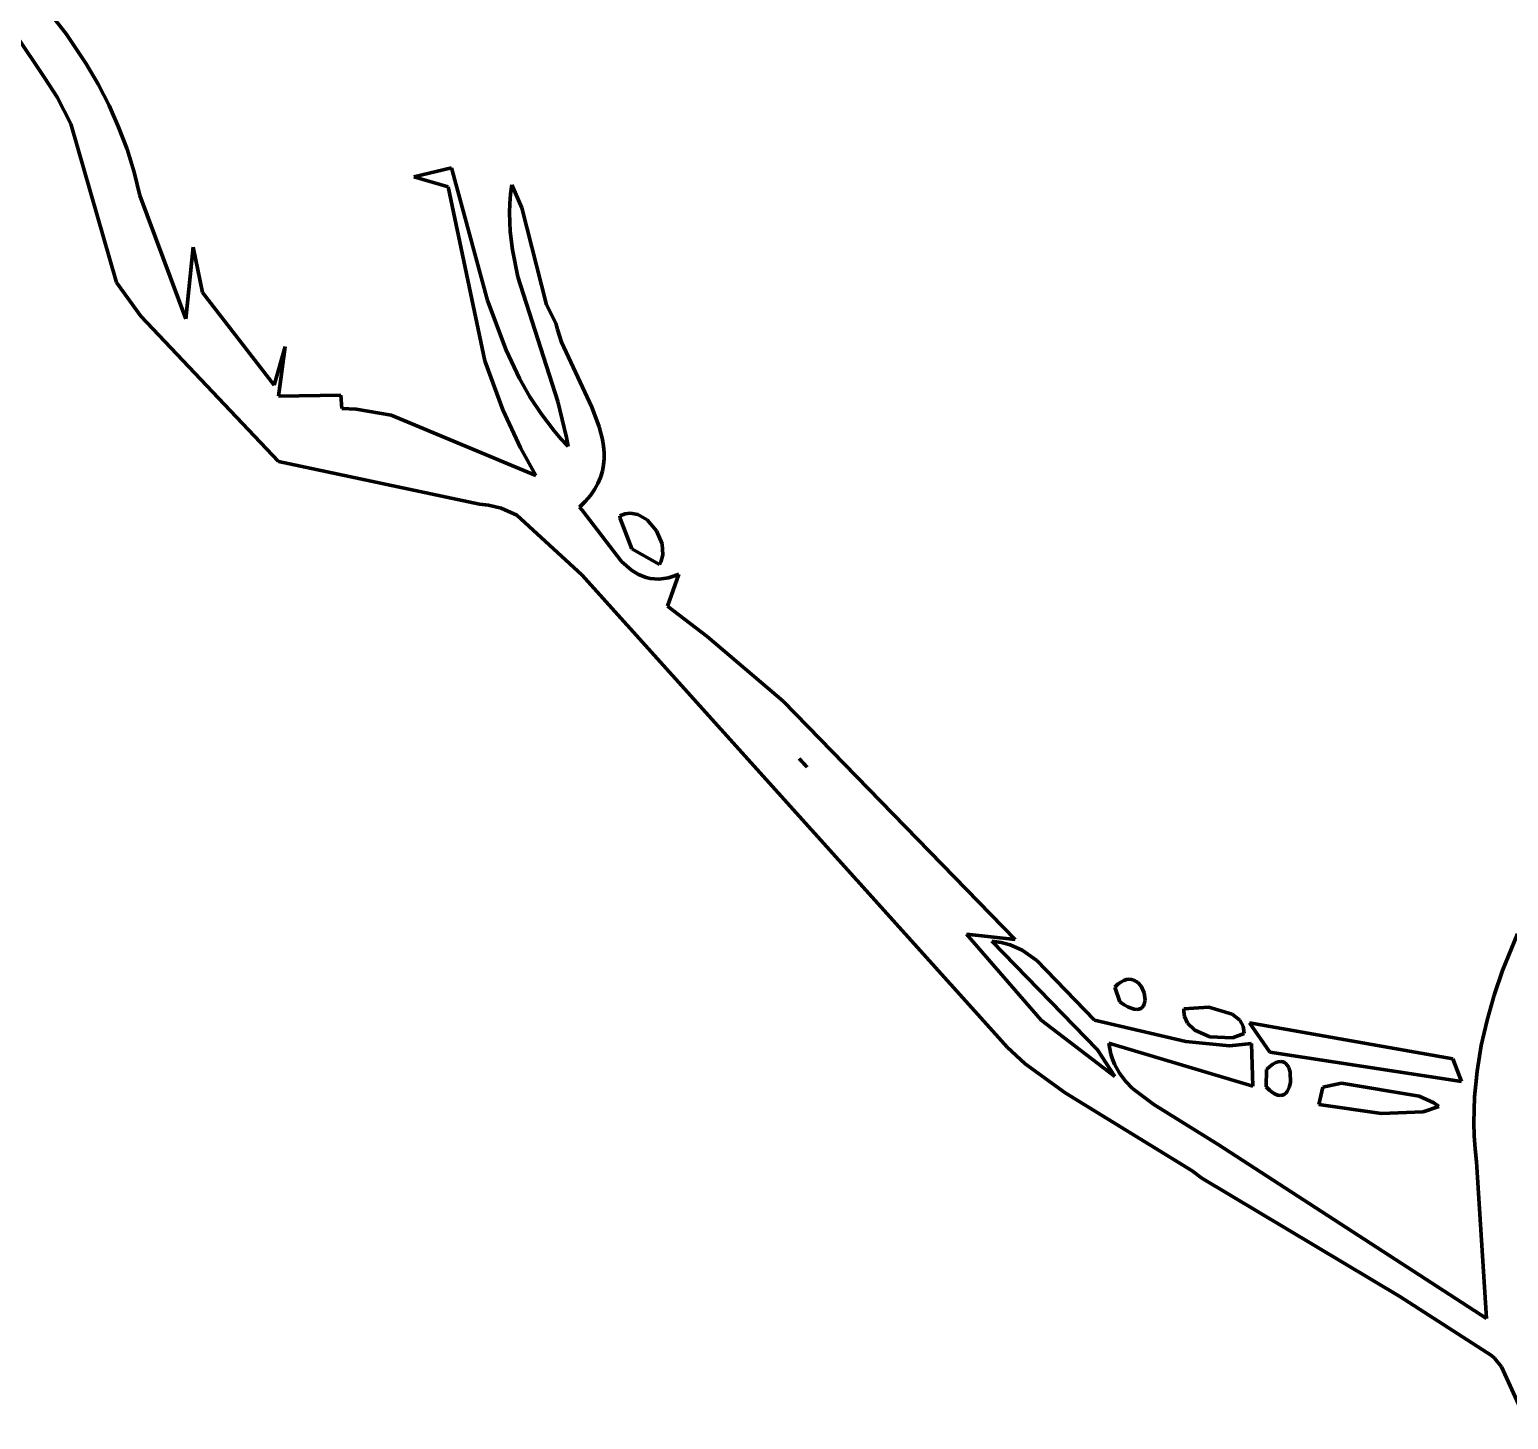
# Model space of a CAD drawing. Header units: millimetres. Extents: x 0 to 12.5, y 0 to 16.2.
# Drawn here: x 6.872 to 7.98, y 2.447 to 3.487 of the extents above; entities that cross this region are included whole.
import ezdxf

# ---------------------------------------------------------------- set-up
doc = ezdxf.new("R2010")
doc.units = ezdxf.units.MM
doc.layers.add('color#010101ff', color=7, linetype='CONTINUOUS', lineweight=100)
doc.layers.add('color#ffffffff', color=7, linetype='CONTINUOUS', lineweight=100)

msp = doc.modelspace()

# ---------------------------------------------------------------- linework, layer by layer
at = {"layer": 'color#010101ff'}
for p, q in [((6.8832, 3.5053), (6.8997, 3.4841)), ((6.8838, 3.451), (6.8616, 3.4842)), ((6.8997, 3.4841), (6.9147, 3.4618)), ((6.9147, 3.4618), (6.9237, 3.4464)), ((6.8931, 3.4367), (6.8838, 3.451)), ((6.9237, 3.4464), (6.9319, 3.4306)), ((6.9033, 3.4167), (6.8931, 3.4367)), ((6.9319, 3.4306), (6.9391, 3.4143)), ((6.9375, 3.2979), (6.9033, 3.4167)), ((6.9391, 3.4143), (6.9454, 3.3977)), ((6.9454, 3.3977), (6.9507, 3.3806)), ((6.9507, 3.3806), (6.9549, 3.3631)), ((7.1602, 3.3771), (7.1884, 3.3837)), ((7.1884, 3.3837), (7.2154, 3.2844)), ((7.1858, 3.3696), (7.1602, 3.3771)), ((7.2134, 3.2394), (7.1858, 3.3696)), ((7.2325, 3.364), (7.2334, 3.3711)), ((7.2334, 3.3711), (7.2409, 3.3539)), ((6.9549, 3.3631), (6.9893, 3.2707)), ((7.2318, 3.35), (7.232, 3.357)), ((7.232, 3.357), (7.2325, 3.364)), ((7.2323, 3.3362), (7.2318, 3.35)), ((7.2409, 3.3539), (7.2594, 3.2811)), ((7.2339, 3.3225), (7.2323, 3.3362)), ((6.9893, 3.2707), (6.9948, 3.3245)), ((6.9948, 3.3245), (7.002, 3.2904)), ((7.238, 3.3022), (7.2339, 3.3225)), ((7.2679, 3.2089), (7.238, 3.3022)), ((6.9558, 3.2728), (6.9375, 3.2979)), ((7.002, 3.2904), (7.0555, 3.2211)), ((7.2154, 3.2844), (7.2292, 3.2473)), ((7.2594, 3.2811), (7.2664, 3.2675)), ((7.0588, 3.1639), (6.9558, 3.2728)), ((7.2664, 3.2675), (7.2676, 3.2628)), ((7.2676, 3.2628), (7.2708, 3.2532)), ((7.0555, 3.2211), (7.0637, 3.25)), ((7.0637, 3.25), (7.0587, 3.2128)), ((7.2292, 3.2473), (7.2393, 3.226)), ((7.2708, 3.2532), (7.2934, 3.2045)), ((7.2267, 3.2026), (7.2134, 3.2394)), ((7.2393, 3.226), (7.247, 3.2124)), ((7.0587, 3.2128), (7.1055, 3.2135)), ((7.1055, 3.2135), (7.1061, 3.2037)), ((7.247, 3.2124), (7.2556, 3.1993)), ((7.1061, 3.2037), (7.1169, 3.203)), ((7.1169, 3.203), (7.1432, 3.1986)), ((7.2399, 3.1742), (7.2267, 3.2026)), ((7.2745, 3.1819), (7.2679, 3.2089)), ((7.2934, 3.2045), (7.2989, 3.1899)), ((7.1432, 3.1986), (7.2516, 3.1535)), ((7.2556, 3.1993), (7.2651, 3.1869)), ((7.2989, 3.1899), (7.3014, 3.1803)), ((7.2651, 3.1869), (7.2702, 3.1809)), ((7.2702, 3.1809), (7.2756, 3.1751)), ((7.2756, 3.1751), (7.2745, 3.1819)), ((7.3014, 3.1803), (7.3022, 3.1755)), ((7.2516, 3.1535), (7.2399, 3.1742)), ((7.3022, 3.1755), (7.3026, 3.1707)), ((7.3026, 3.1707), (7.3026, 3.166)), ((7.2092, 3.1319), (7.0588, 3.1639)), ((7.3013, 3.1566), (7.2999, 3.152)), ((7.3022, 3.1613), (7.3013, 3.1566)), ((7.3026, 3.166), (7.3022, 3.1613)), ((7.2979, 3.1474), (7.2954, 3.1429)), ((7.2999, 3.152), (7.2979, 3.1474)), ((7.2885, 3.134), (7.2841, 3.1297)), ((7.2923, 3.1385), (7.2885, 3.134)), ((7.2954, 3.1429), (7.2923, 3.1385)), ((7.216, 3.1313), (7.2092, 3.1319)), ((7.2256, 3.1289), (7.216, 3.1313)), ((7.2373, 3.1236), (7.2256, 3.1289)), ((7.2858, 3.0791), (7.2373, 3.1236)), ((7.2841, 3.1297), (7.2862, 3.1274)), ((7.2862, 3.1274), (7.3157, 3.089)), ((7.3145, 3.1231), (7.3184, 3.1247)), ((7.3146, 3.1211), (7.3145, 3.1231)), ((7.3184, 3.1247), (7.3222, 3.1252)), ((7.3222, 3.1252), (7.3279, 3.1242)), ((7.3279, 3.1242), (7.3349, 3.1202)), ((7.3233, 3.0985), (7.3146, 3.1211)), ((7.3349, 3.1202), (7.3418, 3.1121)), ((7.3418, 3.1121), (7.346, 3.1022)), ((7.346, 3.1022), (7.3465, 3.0941)), ((7.3441, 3.0868), (7.3233, 3.0985)), ((7.3465, 3.0941), (7.345, 3.0885)), ((7.5959, 2.7347), (7.2858, 3.0791)), ((7.3157, 3.089), (7.323, 3.0826)), ((7.323, 3.0826), (7.3283, 3.0793)), ((7.3283, 3.0793), (7.3341, 3.0771)), ((7.345, 3.0885), (7.3441, 3.0868)), ((7.3586, 3.0795), (7.3501, 3.0555)), ((7.3546, 3.078), (7.3586, 3.0795)), ((7.3341, 3.0771), (7.3372, 3.0764)), ((7.3372, 3.0764), (7.3404, 3.076)), ((7.3404, 3.076), (7.3437, 3.0759)), ((7.3437, 3.0759), (7.3472, 3.0762)), ((7.3472, 3.0762), (7.3508, 3.0769)), ((7.3508, 3.0769), (7.3546, 3.078)), ((7.3501, 3.0555), (7.3798, 3.0328)), ((7.3798, 3.0328), (7.4367, 2.9845)), ((7.4367, 2.9845), (7.6105, 2.806)), ((7.4486, 2.9414), (7.4494, 2.9405)), ((7.4547, 2.935), (7.4486, 2.9414)), ((7.4494, 2.9405), (7.4547, 2.935)), ((7.6105, 2.806), (7.574, 2.81)), ((7.574, 2.81), (7.6299, 2.7456)), ((7.6721, 2.7233), (7.593, 2.8047)), ((7.593, 2.8047), (7.6, 2.8038)), ((7.6, 2.8038), (7.6066, 2.802)), ((7.6066, 2.802), (7.6156, 2.7979)), ((7.9754, 2.7827), (7.9864, 2.8101)), ((7.6156, 2.7979), (7.6265, 2.7902)), ((7.6265, 2.7902), (7.6698, 2.7455)), ((7.9691, 2.7642), (7.9754, 2.7827)), ((7.685, 2.7702), (7.6873, 2.7724)), ((7.6887, 2.7592), (7.685, 2.7702)), ((7.6873, 2.7724), (7.6896, 2.7741)), ((7.6896, 2.7741), (7.6917, 2.7752)), ((7.6917, 2.7752), (7.6938, 2.7759)), ((7.6938, 2.7759), (7.6957, 2.7762)), ((7.6957, 2.7762), (7.6975, 2.776)), ((7.6975, 2.776), (7.6992, 2.7756)), ((7.6992, 2.7756), (7.7023, 2.7737)), ((7.7023, 2.7737), (7.7047, 2.771)), ((7.7047, 2.771), (7.7071, 2.7659)), ((7.6919, 2.757), (7.6887, 2.7592)), ((7.7071, 2.7575), (7.7065, 2.7562)), ((7.7071, 2.7659), (7.7077, 2.7606)), ((7.7077, 2.7606), (7.7071, 2.7575)), ((7.9637, 2.7454), (7.9691, 2.7642)), ((7.6947, 2.7554), (7.6919, 2.757)), ((7.6972, 2.7544), (7.6947, 2.7554)), ((7.6994, 2.7537), (7.6972, 2.7544)), ((7.7014, 2.7535), (7.6994, 2.7537)), ((7.703, 2.7537), (7.7014, 2.7535)), ((7.7044, 2.7542), (7.703, 2.7537)), ((7.7056, 2.7551), (7.7044, 2.7542)), ((7.7065, 2.7562), (7.7056, 2.7551)), ((7.7366, 2.7519), (7.7367, 2.7539)), ((7.7371, 2.7482), (7.7366, 2.7519)), ((7.7367, 2.7539), (7.7554, 2.7553)), ((7.7395, 2.7432), (7.7371, 2.7482)), ((7.7554, 2.7553), (7.7729, 2.7501)), ((7.7729, 2.7501), (7.7785, 2.7455)), ((7.6299, 2.7456), (7.6851, 2.7033)), ((7.6698, 2.7455), (7.7383, 2.7296)), ((7.7448, 2.738), (7.7395, 2.7432)), ((7.7562, 2.733), (7.7448, 2.738)), ((7.7818, 2.7356), (7.773, 2.7324)), ((7.7785, 2.7455), (7.781, 2.741)), ((7.781, 2.741), (7.7817, 2.7375)), ((7.7817, 2.7375), (7.7818, 2.7356)), ((7.7858, 2.7436), (7.9381, 2.7166)), ((7.8011, 2.7215), (7.7858, 2.7436)), ((7.9594, 2.7265), (7.9637, 2.7454)), ((7.6043, 2.7254), (7.5959, 2.7347)), ((7.618, 2.7129), (7.6043, 2.7254)), ((7.7883, 2.6962), (7.6806, 2.7282)), ((7.6806, 2.7282), (7.6812, 2.724)), ((7.7383, 2.7296), (7.7708, 2.7263)), ((7.773, 2.7324), (7.7562, 2.733)), ((7.7708, 2.7263), (7.7874, 2.728)), ((7.7874, 2.728), (7.7883, 2.6962)), ((7.9563, 2.7074), (7.9594, 2.7265)), ((7.6851, 2.7033), (7.6721, 2.7233)), ((7.6812, 2.724), (7.6821, 2.72)), ((7.6821, 2.72), (7.6832, 2.7162)), ((7.6832, 2.7162), (7.6847, 2.7126)), ((7.9446, 2.6997), (7.8011, 2.7215)), ((7.8034, 2.7126), (7.8055, 2.7138)), ((7.8055, 2.7138), (7.8074, 2.7144)), ((7.8074, 2.7144), (7.8092, 2.7146)), ((7.8092, 2.7146), (7.8107, 2.7144)), ((7.8107, 2.7144), (7.8121, 2.7138)), ((7.8121, 2.7138), (7.8133, 2.7129)), ((7.9381, 2.7166), (7.9446, 2.6997)), ((7.6479, 2.6912), (7.618, 2.7129)), ((7.6847, 2.7126), (7.6884, 2.7059)), ((7.6884, 2.7059), (7.6929, 2.6998)), ((7.7984, 2.6956), (7.7986, 2.7085)), ((7.7986, 2.7085), (7.8011, 2.7108)), ((7.8011, 2.7108), (7.8034, 2.7126)), ((7.8133, 2.7129), (7.8152, 2.7102)), ((7.8152, 2.7102), (7.8163, 2.7067)), ((7.8163, 2.7067), (7.8166, 2.6988)), ((7.9552, 2.6977), (7.9563, 2.7074)), ((7.7429, 2.6326), (7.6479, 2.6912)), ((7.6929, 2.6998), (7.6983, 2.6943)), ((7.6983, 2.6943), (7.7142, 2.6823)), ((7.8008, 2.6932), (7.7984, 2.6956)), ((7.8031, 2.6914), (7.8008, 2.6932)), ((7.8051, 2.6902), (7.8031, 2.6914)), ((7.813, 2.6908), (7.8117, 2.6899)), ((7.814, 2.692), (7.813, 2.6908)), ((7.8156, 2.6951), (7.814, 2.692)), ((7.8166, 2.6988), (7.8156, 2.6951)), ((7.8377, 2.6824), (7.8408, 2.6953)), ((7.8408, 2.6953), (7.8547, 2.6984)), ((7.8547, 2.6984), (7.9128, 2.6885)), ((7.9544, 2.6881), (7.9552, 2.6977)), ((7.7142, 2.6823), (7.7624, 2.6524)), ((7.807, 2.6894), (7.8051, 2.6902)), ((7.8088, 2.6892), (7.807, 2.6894)), ((7.8103, 2.6894), (7.8088, 2.6892)), ((7.8117, 2.6899), (7.8103, 2.6894)), ((7.8847, 2.6757), (7.8377, 2.6824)), ((7.9128, 2.6885), (7.9238, 2.6836)), ((7.9276, 2.6808), (7.9158, 2.6769)), ((7.9238, 2.6836), (7.9276, 2.6808)), ((7.954, 2.6784), (7.9544, 2.6881)), ((7.9158, 2.6769), (7.8847, 2.6757)), ((7.9539, 2.6687), (7.954, 2.6784)), ((7.9541, 2.6589), (7.9539, 2.6687)), ((7.9548, 2.6492), (7.9541, 2.6589)), ((7.7624, 2.6524), (7.9632, 2.5222)), ((7.9558, 2.6394), (7.9548, 2.6492)), ((7.9632, 2.5222), (7.9558, 2.6394)), ((7.7502, 2.6273), (7.7429, 2.6326)), ((7.8983, 2.5386), (7.7502, 2.6273)), ((7.9671, 2.4943), (7.8983, 2.5386)), ((7.9692, 2.4924), (7.9671, 2.4943)), ((7.9745, 2.4859), (7.9692, 2.4924)), ((7.9924, 2.4465), (7.9745, 2.4859))]:
    msp.add_line(p, q, dxfattribs=at)
at = {"layer": 'color#ffffffff'}
for p, q in [((6.8997, 3.4841), (6.8832, 3.5053)), ((6.8616, 3.4842), (6.8838, 3.451)), ((6.9147, 3.4618), (6.8997, 3.4841)), ((6.9237, 3.4464), (6.9147, 3.4618)), ((6.8838, 3.451), (6.8931, 3.4367)), ((6.9319, 3.4306), (6.9237, 3.4464)), ((6.8931, 3.4367), (6.9033, 3.4167)), ((6.9391, 3.4143), (6.9319, 3.4306)), ((6.9033, 3.4167), (6.9375, 3.2979)), ((6.9454, 3.3977), (6.9391, 3.4143)), ((6.9507, 3.3806), (6.9454, 3.3977)), ((6.9549, 3.3631), (6.9507, 3.3806)), ((7.1884, 3.3837), (7.1602, 3.3771)), ((7.2154, 3.2844), (7.1884, 3.3837)), ((7.1602, 3.3771), (7.1858, 3.3696)), ((7.1858, 3.3696), (7.2134, 3.2394)), ((7.2334, 3.3711), (7.2325, 3.364)), ((7.2409, 3.3539), (7.2334, 3.3711)), ((6.9893, 3.2707), (6.9549, 3.3631)), ((7.232, 3.357), (7.2318, 3.35)), ((7.2325, 3.364), (7.232, 3.357)), ((7.2318, 3.35), (7.2323, 3.3362)), ((7.2594, 3.2811), (7.2409, 3.3539)), ((7.2323, 3.3362), (7.2339, 3.3225)), ((6.9948, 3.3245), (6.9893, 3.2707)), ((7.002, 3.2904), (6.9948, 3.3245)), ((7.2339, 3.3225), (7.238, 3.3022)), ((7.238, 3.3022), (7.2679, 3.2089)), ((6.9375, 3.2979), (6.9558, 3.2728)), ((7.0555, 3.2211), (7.002, 3.2904)), ((7.2292, 3.2473), (7.2154, 3.2844)), ((7.2664, 3.2675), (7.2594, 3.2811)), ((6.9558, 3.2728), (7.0588, 3.1639)), ((7.2676, 3.2628), (7.2664, 3.2675)), ((7.2708, 3.2532), (7.2676, 3.2628)), ((7.0637, 3.25), (7.0555, 3.2211)), ((7.0587, 3.2128), (7.0637, 3.25)), ((7.2393, 3.226), (7.2292, 3.2473)), ((7.2934, 3.2045), (7.2708, 3.2532)), ((7.2134, 3.2394), (7.2267, 3.2026)), ((7.247, 3.2124), (7.2393, 3.226)), ((7.1055, 3.2135), (7.0587, 3.2128)), ((7.1061, 3.2037), (7.1055, 3.2135)), ((7.2556, 3.1993), (7.247, 3.2124)), ((7.1169, 3.203), (7.1061, 3.2037)), ((7.1432, 3.1986), (7.1169, 3.203)), ((7.2267, 3.2026), (7.2399, 3.1742)), ((7.2679, 3.2089), (7.2745, 3.1819)), ((7.2989, 3.1899), (7.2934, 3.2045)), ((7.2516, 3.1535), (7.1432, 3.1986)), ((7.2651, 3.1869), (7.2556, 3.1993)), ((7.3014, 3.1803), (7.2989, 3.1899)), ((7.2702, 3.1809), (7.2651, 3.1869)), ((7.2756, 3.1751), (7.2702, 3.1809)), ((7.2745, 3.1819), (7.2756, 3.1751)), ((7.3022, 3.1755), (7.3014, 3.1803)), ((7.2399, 3.1742), (7.2516, 3.1535)), ((7.3026, 3.1707), (7.3022, 3.1755)), ((7.3026, 3.166), (7.3026, 3.1707)), ((7.0588, 3.1639), (7.2092, 3.1319)), ((7.2999, 3.152), (7.3013, 3.1566)), ((7.3013, 3.1566), (7.3022, 3.1613)), ((7.3022, 3.1613), (7.3026, 3.166)), ((7.2954, 3.1429), (7.2979, 3.1474)), ((7.2979, 3.1474), (7.2999, 3.152)), ((7.2841, 3.1297), (7.2885, 3.134)), ((7.2885, 3.134), (7.2923, 3.1385)), ((7.2923, 3.1385), (7.2954, 3.1429)), ((7.2092, 3.1319), (7.216, 3.1313)), ((7.216, 3.1313), (7.2256, 3.1289)), ((7.2256, 3.1289), (7.2373, 3.1236)), ((7.2373, 3.1236), (7.2858, 3.0791)), ((7.2862, 3.1274), (7.2841, 3.1297)), ((7.3157, 3.089), (7.2862, 3.1274)), ((7.3184, 3.1247), (7.3145, 3.1231)), ((7.3145, 3.1231), (7.3146, 3.1211)), ((7.3222, 3.1252), (7.3184, 3.1247)), ((7.3279, 3.1242), (7.3222, 3.1252)), ((7.3349, 3.1202), (7.3279, 3.1242)), ((7.3146, 3.1211), (7.3233, 3.0985)), ((7.3418, 3.1121), (7.3349, 3.1202)), ((7.346, 3.1022), (7.3418, 3.1121)), ((7.3465, 3.0941), (7.346, 3.1022)), ((7.3233, 3.0985), (7.3441, 3.0868)), ((7.345, 3.0885), (7.3465, 3.0941)), ((7.2858, 3.0791), (7.5959, 2.7347)), ((7.323, 3.0826), (7.3157, 3.089)), ((7.3283, 3.0793), (7.323, 3.0826)), ((7.3341, 3.0771), (7.3283, 3.0793)), ((7.3441, 3.0868), (7.345, 3.0885)), ((7.3501, 3.0555), (7.3586, 3.0795)), ((7.3586, 3.0795), (7.3546, 3.078)), ((7.3372, 3.0764), (7.3341, 3.0771)), ((7.3404, 3.076), (7.3372, 3.0764)), ((7.3437, 3.0759), (7.3404, 3.076)), ((7.3472, 3.0762), (7.3437, 3.0759)), ((7.3508, 3.0769), (7.3472, 3.0762)), ((7.3546, 3.078), (7.3508, 3.0769)), ((7.3798, 3.0328), (7.3501, 3.0555)), ((7.4367, 2.9845), (7.3798, 3.0328)), ((7.6105, 2.806), (7.4367, 2.9845)), ((7.4486, 2.9414), (7.4547, 2.935)), ((7.4494, 2.9405), (7.4486, 2.9414)), ((7.4547, 2.935), (7.4494, 2.9405)), ((7.6299, 2.7456), (7.574, 2.81)), ((7.574, 2.81), (7.6105, 2.806)), ((7.6, 2.8038), (7.593, 2.8047)), ((7.593, 2.8047), (7.6721, 2.7233)), ((7.6066, 2.802), (7.6, 2.8038)), ((7.6156, 2.7979), (7.6066, 2.802)), ((7.9864, 2.8101), (7.9754, 2.7827)), ((7.6265, 2.7902), (7.6156, 2.7979)), ((7.6698, 2.7455), (7.6265, 2.7902)), ((7.9754, 2.7827), (7.9691, 2.7642)), ((7.6873, 2.7724), (7.685, 2.7702)), ((7.685, 2.7702), (7.6887, 2.7592)), ((7.6896, 2.7741), (7.6873, 2.7724)), ((7.6917, 2.7752), (7.6896, 2.7741)), ((7.6938, 2.7759), (7.6917, 2.7752)), ((7.6957, 2.7762), (7.6938, 2.7759)), ((7.6975, 2.776), (7.6957, 2.7762)), ((7.6992, 2.7756), (7.6975, 2.776)), ((7.7023, 2.7737), (7.6992, 2.7756)), ((7.7047, 2.771), (7.7023, 2.7737)), ((7.7071, 2.7659), (7.7047, 2.771)), ((7.6887, 2.7592), (7.6919, 2.757)), ((7.7065, 2.7562), (7.7071, 2.7575)), ((7.7077, 2.7606), (7.7071, 2.7659)), ((7.7071, 2.7575), (7.7077, 2.7606)), ((7.9691, 2.7642), (7.9637, 2.7454)), ((7.6919, 2.757), (7.6947, 2.7554)), ((7.6947, 2.7554), (7.6972, 2.7544)), ((7.6972, 2.7544), (7.6994, 2.7537)), ((7.6994, 2.7537), (7.7014, 2.7535)), ((7.7014, 2.7535), (7.703, 2.7537)), ((7.703, 2.7537), (7.7044, 2.7542)), ((7.7044, 2.7542), (7.7056, 2.7551)), ((7.7056, 2.7551), (7.7065, 2.7562)), ((7.7367, 2.7539), (7.7366, 2.7519)), ((7.7366, 2.7519), (7.7371, 2.7482)), ((7.7554, 2.7553), (7.7367, 2.7539)), ((7.7371, 2.7482), (7.7395, 2.7432)), ((7.7729, 2.7501), (7.7554, 2.7553)), ((7.7785, 2.7455), (7.7729, 2.7501)), ((7.6851, 2.7033), (7.6299, 2.7456)), ((7.7383, 2.7296), (7.6698, 2.7455)), ((7.7395, 2.7432), (7.7448, 2.738)), ((7.7448, 2.738), (7.7562, 2.733)), ((7.773, 2.7324), (7.7818, 2.7356)), ((7.781, 2.741), (7.7785, 2.7455)), ((7.7817, 2.7375), (7.781, 2.741)), ((7.7818, 2.7356), (7.7817, 2.7375)), ((7.7858, 2.7436), (7.8011, 2.7215)), ((7.9381, 2.7166), (7.7858, 2.7436)), ((7.9637, 2.7454), (7.9594, 2.7265)), ((7.5959, 2.7347), (7.6043, 2.7254)), ((7.6043, 2.7254), (7.618, 2.7129)), ((7.6812, 2.724), (7.6806, 2.7282)), ((7.6806, 2.7282), (7.7883, 2.6962)), ((7.7708, 2.7263), (7.7383, 2.7296)), ((7.7562, 2.733), (7.773, 2.7324)), ((7.7874, 2.728), (7.7708, 2.7263)), ((7.7883, 2.6962), (7.7874, 2.728)), ((7.9594, 2.7265), (7.9563, 2.7074)), ((7.6721, 2.7233), (7.6851, 2.7033)), ((7.6821, 2.72), (7.6812, 2.724)), ((7.6832, 2.7162), (7.6821, 2.72)), ((7.6847, 2.7126), (7.6832, 2.7162)), ((7.8011, 2.7215), (7.9446, 2.6997)), ((7.8055, 2.7138), (7.8034, 2.7126)), ((7.8074, 2.7144), (7.8055, 2.7138)), ((7.8092, 2.7146), (7.8074, 2.7144)), ((7.8107, 2.7144), (7.8092, 2.7146)), ((7.8121, 2.7138), (7.8107, 2.7144)), ((7.8133, 2.7129), (7.8121, 2.7138)), ((7.9446, 2.6997), (7.9381, 2.7166)), ((7.618, 2.7129), (7.6479, 2.6912)), ((7.6884, 2.7059), (7.6847, 2.7126)), ((7.6929, 2.6998), (7.6884, 2.7059)), ((7.7986, 2.7085), (7.7984, 2.6956)), ((7.8011, 2.7108), (7.7986, 2.7085)), ((7.8034, 2.7126), (7.8011, 2.7108)), ((7.8152, 2.7102), (7.8133, 2.7129)), ((7.8163, 2.7067), (7.8152, 2.7102)), ((7.8166, 2.6988), (7.8163, 2.7067)), ((7.9563, 2.7074), (7.9552, 2.6977)), ((7.6479, 2.6912), (7.7429, 2.6326)), ((7.6983, 2.6943), (7.6929, 2.6998)), ((7.7142, 2.6823), (7.6983, 2.6943)), ((7.7984, 2.6956), (7.8008, 2.6932)), ((7.8008, 2.6932), (7.8031, 2.6914)), ((7.8031, 2.6914), (7.8051, 2.6902)), ((7.8117, 2.6899), (7.813, 2.6908)), ((7.813, 2.6908), (7.814, 2.692)), ((7.814, 2.692), (7.8156, 2.6951)), ((7.8156, 2.6951), (7.8166, 2.6988)), ((7.8408, 2.6953), (7.8377, 2.6824)), ((7.8547, 2.6984), (7.8408, 2.6953)), ((7.9128, 2.6885), (7.8547, 2.6984)), ((7.9552, 2.6977), (7.9544, 2.6881)), ((7.7624, 2.6524), (7.7142, 2.6823)), ((7.8051, 2.6902), (7.807, 2.6894)), ((7.807, 2.6894), (7.8088, 2.6892)), ((7.8088, 2.6892), (7.8103, 2.6894)), ((7.8103, 2.6894), (7.8117, 2.6899)), ((7.8377, 2.6824), (7.8847, 2.6757)), ((7.9238, 2.6836), (7.9128, 2.6885)), ((7.9158, 2.6769), (7.9276, 2.6808)), ((7.9276, 2.6808), (7.9238, 2.6836)), ((7.9544, 2.6881), (7.954, 2.6784)), ((7.8847, 2.6757), (7.9158, 2.6769)), ((7.954, 2.6784), (7.9539, 2.6687)), ((7.9539, 2.6687), (7.9541, 2.6589)), ((7.9541, 2.6589), (7.9548, 2.6492)), ((7.9632, 2.5222), (7.7624, 2.6524)), ((7.9548, 2.6492), (7.9558, 2.6394)), ((7.9558, 2.6394), (7.9632, 2.5222)), ((7.7429, 2.6326), (7.7502, 2.6273)), ((7.7502, 2.6273), (7.8983, 2.5386)), ((7.8983, 2.5386), (7.9671, 2.4943)), ((7.9671, 2.4943), (7.9692, 2.4924)), ((7.9692, 2.4924), (7.9745, 2.4859)), ((7.9745, 2.4859), (7.9924, 2.4465))]:
    msp.add_line(p, q, dxfattribs=at)

doc.saveas('drawing.dxf')
